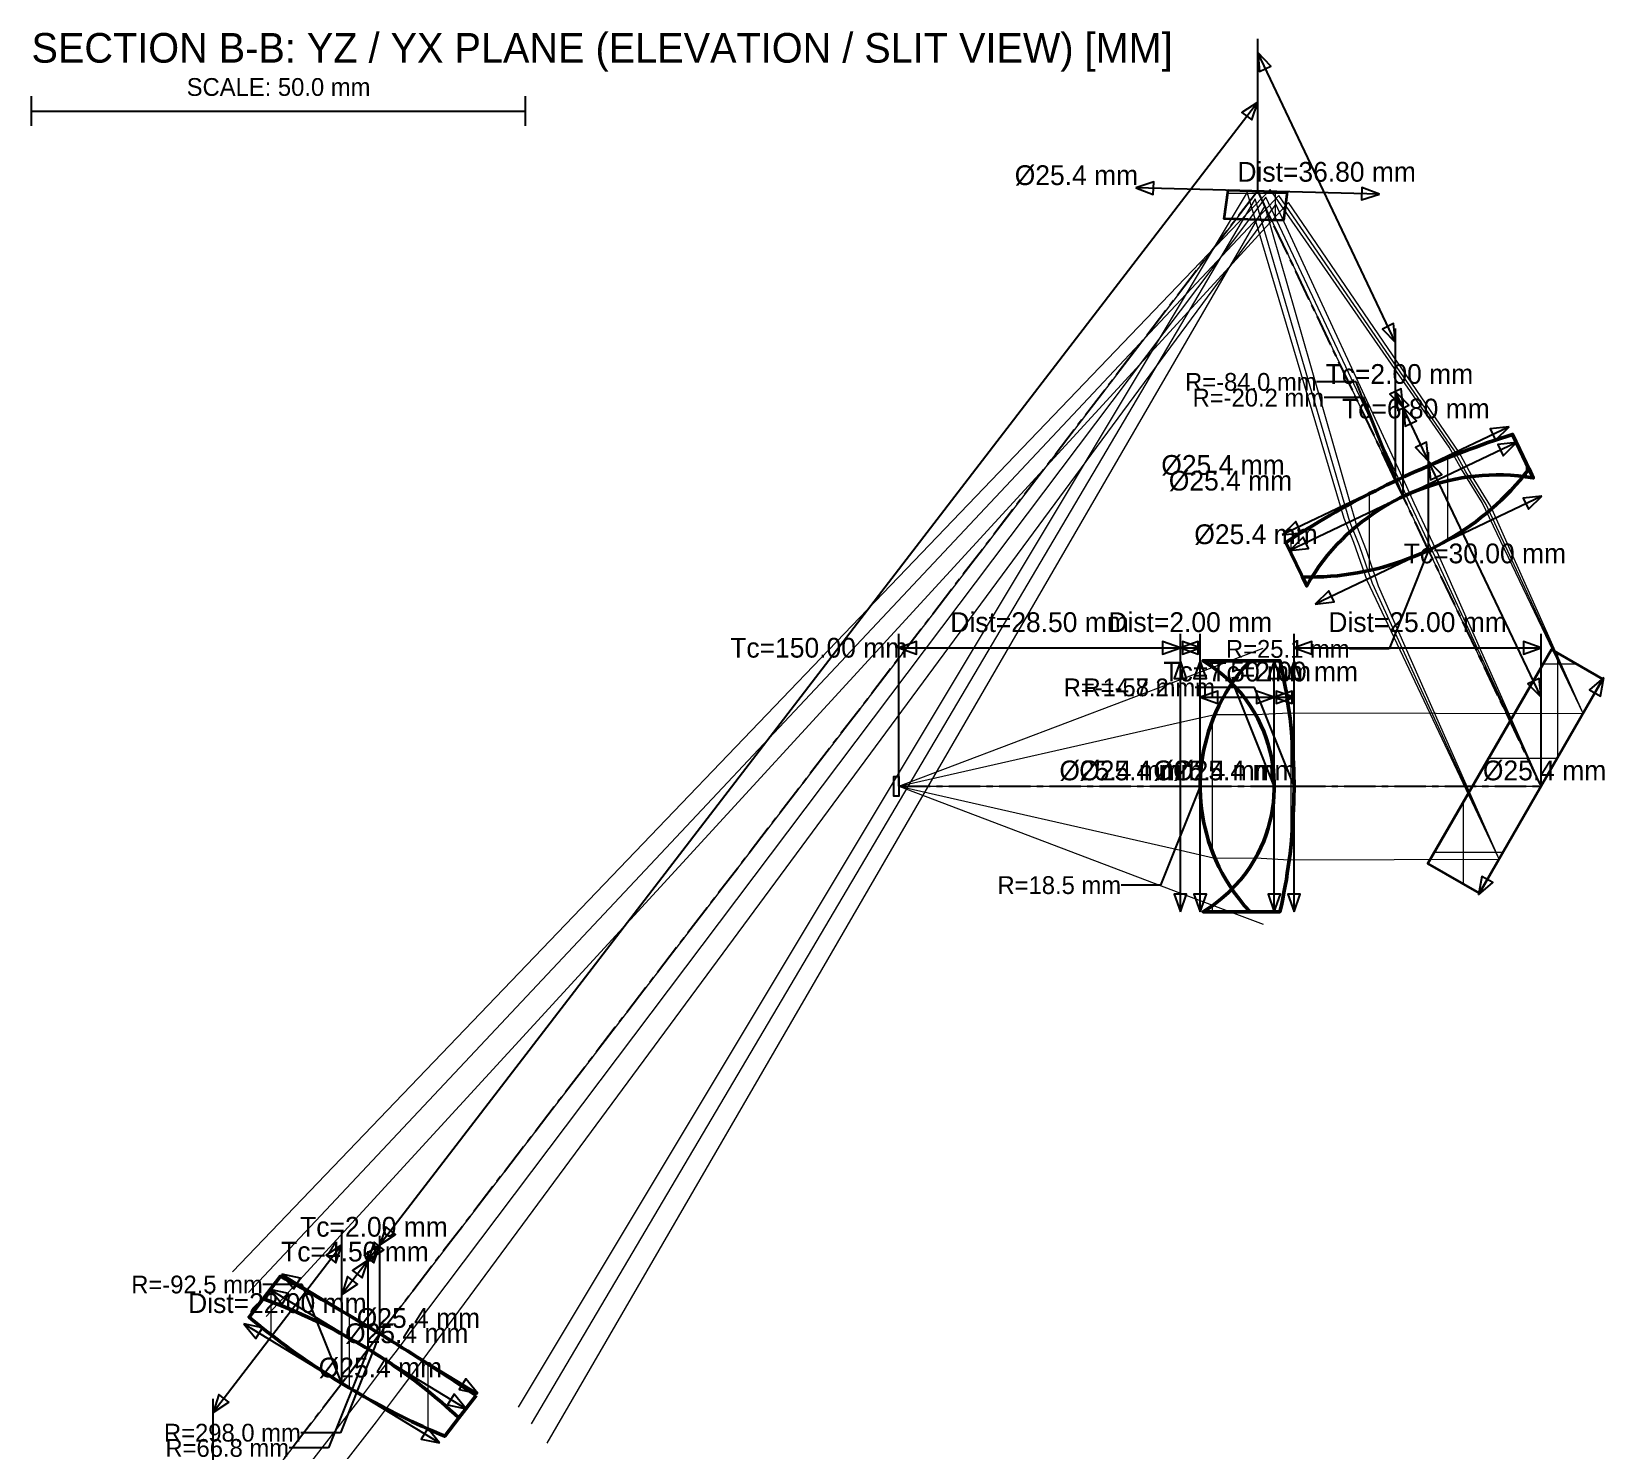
# Model space of a CAD drawing. Header units: metres. Extents: x -93 to 78, y -256 to 116.
# Drawn here: x -87.8 to 71.4, y -127.2 to 16.3 of the extents above; entities that cross this region are included whole.
import ezdxf
from ezdxf.enums import TextEntityAlignment as Align

# ---------------------------------------------------------------- set-up
doc = ezdxf.new("R2010")
doc.units = ezdxf.units.M
doc.linetypes.add('CENTER', pattern=[5.08, 3.175, -0.635, 0.635, -0.635])
for name, color, linetype, lineweight in [('ANNOTATIONS', 3, 'CONTINUOUS', 25), ('DIMENSIONS_LINEAR', 4, 'CONTINUOUS', 25), ('DIMENSIONS_RADIAL', 6, 'CONTINUOUS', 25), ('OPTICAL_AXIS', 1, 'CENTER', 25), ('OPTICS_COMPONENTS', 2, 'CONTINUOUS', 35), ('OPTICS_HATCH', 8, 'CONTINUOUS', 13), ('OPTICS_LENSES', 7, 'CONTINUOUS', 50), ('RAYS_785NM', 1, 'CONTINUOUS', 18), ('RAYS_850NM', 3, 'CONTINUOUS', 18), ('RAYS_900NM', 5, 'CONTINUOUS', 18)]:
    doc.layers.add(name, color=color, linetype=linetype, lineweight=lineweight)
doc.styles.add('OpenSansCondensed-Light', font='OpenSansCondensed-Light.ttf')
doc.dimstyles.new('EZDXF', dxfattribs={"dimtxt": 0.25, "dimasz": 0.175, "dimexe": 0.375, "dimexo": 0.125, "dimgap": 0.1, "dimtad": 1, "dimlfac": 100, "dimzin": 12, "dimdsep": 46, "dimtxsty": 'OpenSansCondensed-Light', "dimblk": 'ARCHTICK', "dimcen": 2.5, "dimazin": 3, "dimtfac": 0.5, "dimtmove": 2, "dimatfit": 3})

# ---------------------------------------------------------------- blocks, each defined once
blk = doc.blocks.new('_ARCHTICK')
at = {"color": 0, "linetype": 'BYBLOCK', "const_width": 0.15}
blk.add_lwpolyline([(-0.5, -0.5), (0.5, 0.5)], dxfattribs=at)

msp = doc.modelspace()

# ---------------------------------------------------------------- hatches: boundary and pattern name
at = {"layer": 'OPTICS_HATCH'}
h = msp.add_hatch(dxfattribs=at)
h.set_pattern_fill('ANSI37', scale=3, angle=45)
h.paths.add_polyline_path([(33.33, 0.29), (39.31, 0.13), (38.92, -2.77), (32.93, -2.61)])
h = msp.add_hatch(dxfattribs=at)
h.set_pattern_fill('ANSI31', scale=2.5, angle=45)
h.paths.add_polyline_path([(41.28, -39.73), (41.67, -39.05), (42.09, -38.4), (42.51, -37.78), (42.95, -37.19), (43.4, -36.62), (43.87, -36.08), (44.34, -35.56), (44.82, -35.06), (45.32, -34.58), (45.82, -34.13), (46.33, -33.69), (46.86, -33.27), (47.39, -32.87), (47.93, -32.49), (48.47, -32.12), (49.03, -31.78), (49.59, -31.45), (50.17, -31.13), (50.75, -30.84), (51.33, -30.56), (51.93, -30.29), (52.53, -30.05), (53.15, -29.82), (53.77, -29.6), (54.39, -29.41), (55.03, -29.23), (55.68, -29.07), (56.33, -28.93), (56.99, -28.81), (57.67, -28.7), (58.35, -28.62), (59.04, -28.56), (59.74, -28.52), (60.45, -28.5), (61.18, -28.5), (61.91, -28.54), (62.66, -28.6), (63.43, -28.69), (64.21, -28.81), (62.11, -24.41), (62.11, -24.41), (61.49, -24.61), (60.86, -24.82), (60.24, -25.03), (59.62, -25.24), (59.01, -25.46), (58.39, -25.69), (57.78, -25.91), (57.17, -26.15), (56.56, -26.38), (55.95, -26.62), (55.35, -26.86), (54.74, -27.11), (54.14, -27.36), (53.54, -27.62), (52.95, -27.88), (52.35, -28.14), (51.76, -28.41), (51.16, -28.68), (50.57, -28.96), (49.99, -29.24), (49.4, -29.52), (48.82, -29.81), (48.23, -30.11), (47.65, -30.4), (47.08, -30.7), (46.5, -31.01), (45.92, -31.31), (45.35, -31.63), (44.78, -31.94), (44.21, -32.26), (43.65, -32.59), (43.08, -32.92), (42.52, -33.25), (41.96, -33.59), (41.4, -33.93), (40.84, -34.27), (40.29, -34.62), (39.73, -34.97), (39.18, -35.33), (41.28, -39.73)])
h = msp.add_hatch(dxfattribs=at)
h.set_pattern_fill('ANSI31', scale=2.5, angle=45)
h.paths.add_polyline_path([(40.84, -38.82), (41.57, -38.84), (42.29, -38.83), (43, -38.81), (43.7, -38.76), (44.39, -38.7), (45.08, -38.62), (45.75, -38.53), (46.42, -38.42), (47.08, -38.29), (47.74, -38.15), (48.39, -38), (49.03, -37.83), (49.66, -37.64), (50.29, -37.44), (50.91, -37.23), (51.52, -37.01), (52.13, -36.77), (52.73, -36.51), (53.32, -36.25), (53.91, -35.97), (54.49, -35.67), (55.07, -35.37), (55.64, -35.05), (56.2, -34.71), (56.75, -34.36), (57.3, -34), (57.85, -33.63), (58.38, -33.24), (58.91, -32.83), (59.43, -32.41), (59.95, -31.98), (60.45, -31.53), (60.95, -31.06), (61.44, -30.58), (61.93, -30.08), (62.4, -29.56), (62.87, -29.03), (63.33, -28.47), (63.78, -27.9), (64.21, -28.81), (64.21, -28.81), (63.43, -28.69), (62.66, -28.6), (61.91, -28.54), (61.18, -28.5), (60.45, -28.5), (59.74, -28.52), (59.04, -28.56), (58.35, -28.62), (57.67, -28.7), (56.99, -28.81), (56.33, -28.93), (55.68, -29.07), (55.03, -29.23), (54.39, -29.41), (53.77, -29.6), (53.15, -29.82), (52.53, -30.05), (51.93, -30.29), (51.33, -30.56), (50.75, -30.84), (50.17, -31.13), (49.59, -31.45), (49.03, -31.78), (48.47, -32.12), (47.93, -32.49), (47.39, -32.87), (46.86, -33.27), (46.33, -33.69), (45.82, -34.13), (45.32, -34.58), (44.82, -35.06), (44.34, -35.56), (43.87, -36.08), (43.4, -36.62), (42.95, -37.19), (42.51, -37.78), (42.09, -38.4), (41.67, -39.05), (41.28, -39.73), (40.84, -38.82)])
h = msp.add_hatch(dxfattribs=at)
h.set_pattern_fill('ANSI31', scale=2.5, angle=45)
h.paths.add_polyline_path([(35.55, -47.3), (34.96, -47.95), (34.43, -48.6), (33.94, -49.25), (33.5, -49.91), (33.09, -50.56), (32.72, -51.21), (32.39, -51.86), (32.08, -52.51), (31.81, -53.16), (31.57, -53.81), (31.35, -54.46), (31.16, -55.12), (30.99, -55.77), (30.85, -56.42), (30.73, -57.07), (30.64, -57.72), (30.57, -58.37), (30.53, -59.02), (30.5, -59.67), (30.5, -60.33), (30.53, -60.98), (30.57, -61.63), (30.64, -62.28), (30.73, -62.93), (30.85, -63.58), (30.99, -64.23), (31.16, -64.88), (31.35, -65.54), (31.57, -66.19), (31.81, -66.84), (32.08, -67.49), (32.39, -68.14), (32.72, -68.79), (33.09, -69.44), (33.5, -70.09), (33.94, -70.75), (34.43, -71.4), (34.96, -72.05), (35.55, -72.7), (30.8, -72.7), (30.8, -72.7), (31.79, -72.05), (32.64, -71.4), (33.38, -70.75), (34.02, -70.09), (34.6, -69.44), (35.11, -68.79), (35.56, -68.14), (35.96, -67.49), (36.33, -66.84), (36.64, -66.19), (36.93, -65.54), (37.17, -64.88), (37.38, -64.23), (37.56, -63.58), (37.71, -62.93), (37.82, -62.28), (37.91, -61.63), (37.97, -60.98), (38, -60.33), (38, -59.67), (37.97, -59.02), (37.91, -58.37), (37.82, -57.72), (37.71, -57.07), (37.56, -56.42), (37.38, -55.77), (37.17, -55.12), (36.93, -54.46), (36.64, -53.81), (36.33, -53.16), (35.96, -52.51), (35.56, -51.86), (35.11, -51.21), (34.6, -50.56), (34.02, -49.91), (33.38, -49.25), (32.64, -48.6), (31.79, -47.95), (30.8, -47.3), (35.55, -47.3)])
h = msp.add_hatch(dxfattribs=at)
h.set_pattern_fill('ANSI31', scale=2.5, angle=45)
h.paths.add_polyline_path([(30.8, -47.3), (31.79, -47.95), (32.64, -48.6), (33.38, -49.25), (34.02, -49.91), (34.6, -50.56), (35.11, -51.21), (35.56, -51.86), (35.96, -52.51), (36.33, -53.16), (36.64, -53.81), (36.93, -54.46), (37.17, -55.12), (37.38, -55.77), (37.56, -56.42), (37.71, -57.07), (37.82, -57.72), (37.91, -58.37), (37.97, -59.02), (38, -59.67), (38, -60.33), (37.97, -60.98), (37.91, -61.63), (37.82, -62.28), (37.71, -62.93), (37.56, -63.58), (37.38, -64.23), (37.17, -64.88), (36.93, -65.54), (36.64, -66.19), (36.33, -66.84), (35.96, -67.49), (35.56, -68.14), (35.11, -68.79), (34.6, -69.44), (34.02, -70.09), (33.38, -70.75), (32.64, -71.4), (31.79, -72.05), (30.8, -72.7), (38.57, -72.7), (38.57, -72.7), (38.72, -72.05), (38.85, -71.4), (38.98, -70.75), (39.1, -70.09), (39.22, -69.44), (39.32, -68.79), (39.42, -68.14), (39.51, -67.49), (39.59, -66.84), (39.66, -66.19), (39.73, -65.54), (39.79, -64.88), (39.84, -64.23), (39.89, -63.58), (39.92, -62.93), (39.95, -62.28), (39.98, -61.63), (39.99, -60.98), (40, -60.33), (40, -59.67), (39.99, -59.02), (39.98, -58.37), (39.95, -57.72), (39.92, -57.07), (39.89, -56.42), (39.84, -55.77), (39.79, -55.12), (39.73, -54.46), (39.66, -53.81), (39.59, -53.16), (39.51, -52.51), (39.42, -51.86), (39.32, -51.21), (39.22, -50.56), (39.1, -49.91), (38.98, -49.25), (38.85, -48.6), (38.72, -47.95), (38.57, -47.3), (30.8, -47.3)])
h = msp.add_hatch(dxfattribs=at)
h.set_pattern_fill('ANSI37', scale=3, angle=45)
h.paths.add_polyline_path([(71.25, -49.17), (58.75, -70.83), (53.55, -67.83), (66.05, -46.17)])
h = msp.add_hatch(dxfattribs=at)
h.set_pattern_fill('ANSI31', scale=2.5, angle=45)
h.paths.add_polyline_path([(-42.76, -121.63), (-43.25, -121.3), (-43.74, -120.97), (-44.24, -120.64), (-44.73, -120.31), (-45.23, -119.99), (-45.72, -119.66), (-46.22, -119.34), (-46.72, -119.02), (-47.22, -118.7), (-47.72, -118.38), (-48.22, -118.06), (-48.72, -117.74), (-49.22, -117.42), (-49.72, -117.11), (-50.23, -116.79), (-50.73, -116.48), (-51.24, -116.17), (-51.74, -115.85), (-52.25, -115.54), (-52.76, -115.24), (-53.27, -114.93), (-53.78, -114.62), (-54.29, -114.31), (-54.8, -114.01), (-55.31, -113.71), (-55.82, -113.4), (-56.34, -113.1), (-56.85, -112.8), (-57.37, -112.5), (-57.88, -112.2), (-58.4, -111.91), (-58.92, -111.61), (-59.44, -111.32), (-59.96, -111.02), (-60.48, -110.73), (-61, -110.44), (-61.52, -110.15), (-62.05, -109.86), (-62.57, -109.57), (-64.32, -111.84), (-64.32, -111.84), (-63.73, -112.06), (-63.16, -112.28), (-62.59, -112.5), (-62.02, -112.73), (-61.45, -112.97), (-60.89, -113.21), (-60.33, -113.45), (-59.78, -113.7), (-59.23, -113.96), (-58.68, -114.22), (-58.14, -114.48), (-57.6, -114.75), (-57.07, -115.03), (-56.54, -115.31), (-56.01, -115.59), (-55.49, -115.88), (-54.97, -116.17), (-54.45, -116.47), (-53.94, -116.78), (-53.43, -117.09), (-52.93, -117.4), (-52.43, -117.72), (-51.93, -118.04), (-51.44, -118.37), (-50.95, -118.71), (-50.47, -119.04), (-49.98, -119.39), (-49.51, -119.74), (-49.03, -120.09), (-48.56, -120.45), (-48.1, -120.81), (-47.63, -121.18), (-47.18, -121.55), (-46.72, -121.93), (-46.27, -122.31), (-45.82, -122.7), (-45.38, -123.1), (-44.94, -123.49), (-44.5, -123.9), (-42.76, -121.63)])
h = msp.add_hatch(dxfattribs=at)
h.set_pattern_fill('ANSI31', scale=2.5, angle=45)
h.paths.add_polyline_path([(-44.5, -123.9), (-44.94, -123.49), (-45.38, -123.1), (-45.82, -122.7), (-46.27, -122.31), (-46.72, -121.93), (-47.18, -121.55), (-47.63, -121.18), (-48.1, -120.81), (-48.56, -120.45), (-49.03, -120.09), (-49.51, -119.74), (-49.98, -119.39), (-50.47, -119.04), (-50.95, -118.71), (-51.44, -118.37), (-51.93, -118.04), (-52.43, -117.72), (-52.93, -117.4), (-53.43, -117.09), (-53.94, -116.78), (-54.45, -116.47), (-54.97, -116.17), (-55.49, -115.88), (-56.01, -115.59), (-56.54, -115.31), (-57.07, -115.03), (-57.6, -114.75), (-58.14, -114.48), (-58.68, -114.22), (-59.23, -113.96), (-59.78, -113.7), (-60.33, -113.45), (-60.89, -113.21), (-61.45, -112.97), (-62.02, -112.73), (-62.59, -112.5), (-63.16, -112.28), (-63.73, -112.06), (-64.32, -111.84), (-65.74, -113.7), (-65.74, -113.7), (-65.28, -114.07), (-64.83, -114.45), (-64.36, -114.82), (-63.9, -115.18), (-63.43, -115.54), (-62.96, -115.9), (-62.49, -116.26), (-62.01, -116.61), (-61.54, -116.96), (-61.06, -117.3), (-60.57, -117.64), (-60.09, -117.98), (-59.6, -118.32), (-59.11, -118.65), (-58.61, -118.97), (-58.11, -119.3), (-57.61, -119.62), (-57.11, -119.93), (-56.61, -120.24), (-56.1, -120.55), (-55.59, -120.86), (-55.07, -121.16), (-54.56, -121.46), (-54.04, -121.75), (-53.52, -122.05), (-52.99, -122.33), (-52.47, -122.62), (-51.94, -122.9), (-51.4, -123.18), (-50.87, -123.45), (-50.33, -123.72), (-49.79, -123.99), (-49.25, -124.25), (-48.7, -124.51), (-48.15, -124.77), (-47.6, -125.02), (-47.05, -125.27), (-46.49, -125.51), (-45.93, -125.75), (-44.5, -123.9)])

# ---------------------------------------------------------------- linework, layer by layer
at = {"layer": 'ANNOTATIONS'}
for p, q in [((-87.75, 6.79), (-87.75, 9.79)), ((-37.75, 6.79), (-37.75, 9.79)), ((-87.75, 8.29), (-37.75, 8.29))]:
    msp.add_line(p, q, dxfattribs=at)
msp.add_lwpolyline([(0, -59), (0, -61), (-0.5, -61), (-0.5, -59)], close=True, dxfattribs=at)
at = {"layer": 'DIMENSIONS_LINEAR'}
for p, q in [((36.32, 0.21), (36.32, 15.61)), ((50.28, -15.1), (36.32, 14.21)), ((36.32, 0.21), (36.32, 10.11)), ((36.32, 9.21), (-52.5, -106.39)), ((48.66, -0.12), (23.98, 0.53)), ((50.28, -29.1), (50.28, -13.7)), ((50.28, -29.1), (50.28, -19.2)), ((51.04, -21.69), (50.28, -20.1)), ((51.04, -30.69), (51.04, -20.79)), ((51.04, -30.69), (51.04, -20.79)), ((53.62, -27.11), (51.04, -21.69)), ((61.75, -23.64), (38.81, -34.56)), ((62.5, -25.23), (39.57, -36.15)), ((53.62, -36.11), (53.62, -26.21)), ((53.62, -36.11), (53.62, -26.21)), ((65, -51), (53.62, -27.11)), ((65.08, -30.65), (42.15, -41.57)), ((0, -60), (0, -44.6)), ((0, -46), (28.5, -46)), ((28.5, -60), (28.5, -44.6)), ((28.5, -60), (28.5, -44.6)), ((28.5, -46), (30.5, -46)), ((30.5, -60), (30.5, -44.6)), ((40, -60), (40, -44.6)), ((40, -46), (65, -46)), ((65, -60), (65, -44.6)), ((28.5, -72.7), (28.5, -47.3)), ((30.5, -72.7), (30.5, -47.3)), ((38, -72.7), (38, -47.3)), ((40, -72.7), (40, -47.3)), ((58.65, -71), (71.35, -49)), ((30.5, -60), (30.5, -50.1)), ((38, -60), (38, -50.1)), ((38, -60), (38, -50.1)), ((40, -60), (40, -50.1)), ((65, -60), (65, -50.1)), ((30.5, -51), (38, -51)), ((38, -51), (40, -51)), ((-56.35, -120.4), (-56.35, -105)), ((-56.35, -106.4), (-69.38, -123.35)), ((-52.5, -106.39), (-53.69, -107.93)), ((-52.5, -115.39), (-52.5, -105.49)), ((-52.5, -115.39), (-52.5, -105.49)), ((-53.69, -107.93), (-56.35, -111.4)), ((-53.69, -116.93), (-53.69, -107.03)), ((-53.69, -116.93), (-53.69, -107.03)), ((-62.41, -109.36), (-42.6, -121.42)), ((-63.59, -110.9), (-43.78, -122.96)), ((-56.35, -120.4), (-56.35, -110.5)), ((-66.26, -114.37), (-46.45, -126.43)), ((-69.38, -137.35), (-69.38, -121.95))]:
    msp.add_line(p, q, dxfattribs=at)
for points in [[(36.32, 14.21), (36.52, 12.31), (37.66, 12.85)], [(36.32, 9.21), (34.72, 8.16), (35.72, 7.4)], [(23.98, 0.53), (25.76, -0.14), (25.8, 1.12)], [(48.66, -0.12), (46.87, 0.56), (46.84, -0.7)], [(50.28, -15.1), (50.07, -13.2), (48.94, -13.75)], [(51.04, -21.69), (50.83, -19.8), (49.7, -20.34)], [(50.28, -20.1), (50.49, -22), (51.62, -21.45)], [(51.04, -21.69), (51.24, -23.59), (52.38, -23.05)], [(61.75, -23.64), (59.85, -23.84), (60.39, -24.98)], [(53.62, -27.11), (53.41, -25.21), (52.28, -25.75)], [(62.5, -25.23), (60.61, -25.44), (61.15, -26.57)], [(53.62, -27.11), (53.82, -29), (54.96, -28.46)], [(65.08, -30.65), (63.19, -30.85), (63.73, -31.99)], [(38.81, -34.56), (40.71, -34.36), (40.17, -33.22)], [(39.57, -36.15), (41.47, -35.95), (40.93, -34.81)], [(42.15, -41.57), (44.05, -41.36), (43.51, -40.23)], [(0, -46), (1.8, -46.63), (1.8, -45.37)], [(28.5, -46), (26.7, -45.37), (26.7, -46.63)], [(28.5, -46), (30.3, -46.63), (30.3, -45.37)], [(30.5, -46), (28.7, -45.37), (28.7, -46.63)], [(40, -46), (41.8, -46.63), (41.8, -45.37)], [(65, -46), (63.2, -45.37), (63.2, -46.63)], [(28.5, -47.3), (27.87, -49.1), (29.13, -49.1)], [(30.5, -47.3), (29.87, -49.1), (31.13, -49.1)], [(38, -47.3), (37.37, -49.1), (38.63, -49.1)], [(40, -47.3), (39.37, -49.1), (40.63, -49.1)], [(65, -51), (64.79, -49.1), (63.66, -49.65)], [(71.35, -49), (69.9, -50.25), (71, -50.88)], [(30.5, -51), (32.3, -51.63), (32.3, -50.37)], [(38, -51), (36.2, -50.37), (36.2, -51.63)], [(38, -51), (39.8, -51.63), (39.8, -50.37)], [(40, -51), (38.2, -50.37), (38.2, -51.63)], [(58.65, -71), (60.1, -69.75), (59, -69.12)], [(28.5, -72.7), (29.13, -70.9), (27.87, -70.9)], [(30.5, -72.7), (31.13, -70.9), (29.87, -70.9)], [(38, -72.7), (38.63, -70.9), (37.37, -70.9)], [(40, -72.7), (40.63, -70.9), (39.37, -70.9)], [(-52.5, -106.39), (-50.91, -105.35), (-51.91, -104.58)], [(-56.35, -106.4), (-57.95, -107.44), (-56.95, -108.21)], [(-52.5, -106.39), (-54.1, -107.43), (-53.1, -108.2)], [(-53.69, -107.93), (-52.09, -106.89), (-53.09, -106.12)], [(-53.69, -107.93), (-55.28, -108.97), (-54.29, -109.74)], [(-62.41, -109.36), (-61.2, -110.84), (-60.54, -109.76)], [(-56.35, -111.4), (-54.76, -110.36), (-55.76, -109.59)], [(-63.59, -110.9), (-62.38, -112.38), (-61.73, -111.3)], [(-66.26, -114.37), (-65.05, -115.85), (-64.39, -114.77)], [(-42.6, -121.42), (-43.81, -119.94), (-44.46, -121.02)], [(-69.38, -123.35), (-67.78, -122.31), (-68.78, -121.54)], [(-43.78, -122.96), (-44.99, -121.49), (-45.65, -122.56)], [(-46.45, -126.43), (-47.66, -124.95), (-48.31, -126.03)]]:
    msp.add_lwpolyline(points, close=True, dxfattribs=at)
at = {"layer": 'OPTICAL_AXIS'}
for p, q in [((36.32, 0.21), (-52.5, -115.39)), ((50.28, -29.1), (36.32, 0.21)), ((51.04, -30.69), (50.28, -29.1)), ((53.62, -36.11), (51.04, -30.69)), ((65, -60), (53.62, -36.11)), ((0, -60), (28.5, -60)), ((28.5, -60), (30.5, -60)), ((30.5, -60), (38, -60)), ((38, -60), (40, -60)), ((40, -60), (65, -60)), ((-52.5, -115.39), (-53.69, -116.93)), ((-53.69, -116.93), (-56.35, -120.4)), ((-56.35, -120.4), (-69.38, -137.35))]:
    msp.add_line(p, q, dxfattribs=at)
at = {"layer": 'OPTICS_COMPONENTS'}
for points in [[(33.33, 0.29), (39.31, 0.13), (38.92, -2.77), (32.93, -2.61)], [(71.25, -49.17), (58.75, -70.83), (53.55, -67.83), (66.05, -46.17)]]:
    msp.add_lwpolyline(points, close=True, dxfattribs=at)
at = {"layer": 'OPTICS_LENSES'}
for points in [[(41.28, -39.73), (41.67, -39.05), (42.09, -38.4), (42.51, -37.78), (42.95, -37.19), (43.4, -36.62), (43.87, -36.08), (44.34, -35.56), (44.82, -35.06), (45.32, -34.58), (45.82, -34.13), (46.33, -33.69), (46.86, -33.27), (47.39, -32.87), (47.93, -32.49), (48.47, -32.12), (49.03, -31.78), (49.59, -31.45), (50.17, -31.13), (50.75, -30.84), (51.33, -30.56), (51.93, -30.29), (52.53, -30.05), (53.15, -29.82), (53.77, -29.6), (54.39, -29.41), (55.03, -29.23), (55.68, -29.07), (56.33, -28.93), (56.99, -28.81), (57.67, -28.7), (58.35, -28.62), (59.04, -28.56), (59.74, -28.52), (60.45, -28.5), (61.18, -28.5), (61.91, -28.54), (62.66, -28.6), (63.43, -28.69), (64.21, -28.81), (62.11, -24.41), (62.11, -24.41), (61.49, -24.61), (60.86, -24.82), (60.24, -25.03), (59.62, -25.24), (59.01, -25.46), (58.39, -25.69), (57.78, -25.91), (57.17, -26.15), (56.56, -26.38), (55.95, -26.62), (55.35, -26.86), (54.74, -27.11), (54.14, -27.36), (53.54, -27.62), (52.95, -27.88), (52.35, -28.14), (51.76, -28.41), (51.16, -28.68), (50.57, -28.96), (49.99, -29.24), (49.4, -29.52), (48.82, -29.81), (48.23, -30.11), (47.65, -30.4), (47.08, -30.7), (46.5, -31.01), (45.92, -31.31), (45.35, -31.63), (44.78, -31.94), (44.21, -32.26), (43.65, -32.59), (43.08, -32.92), (42.52, -33.25), (41.96, -33.59), (41.4, -33.93), (40.84, -34.27), (40.29, -34.62), (39.73, -34.97), (39.18, -35.33), (41.28, -39.73)], [(40.84, -38.82), (41.57, -38.84), (42.29, -38.83), (43, -38.81), (43.7, -38.76), (44.39, -38.7), (45.08, -38.62), (45.75, -38.53), (46.42, -38.42), (47.08, -38.29), (47.74, -38.15), (48.39, -38), (49.03, -37.83), (49.66, -37.64), (50.29, -37.44), (50.91, -37.23), (51.52, -37.01), (52.13, -36.77), (52.73, -36.51), (53.32, -36.25), (53.91, -35.97), (54.49, -35.67), (55.07, -35.37), (55.64, -35.05), (56.2, -34.71), (56.75, -34.36), (57.3, -34), (57.85, -33.63), (58.38, -33.24), (58.91, -32.83), (59.43, -32.41), (59.95, -31.98), (60.45, -31.53), (60.95, -31.06), (61.44, -30.58), (61.93, -30.08), (62.4, -29.56), (62.87, -29.03), (63.33, -28.47), (63.78, -27.9), (64.21, -28.81), (64.21, -28.81), (63.43, -28.69), (62.66, -28.6), (61.91, -28.54), (61.18, -28.5), (60.45, -28.5), (59.74, -28.52), (59.04, -28.56), (58.35, -28.62), (57.67, -28.7), (56.99, -28.81), (56.33, -28.93), (55.68, -29.07), (55.03, -29.23), (54.39, -29.41), (53.77, -29.6), (53.15, -29.82), (52.53, -30.05), (51.93, -30.29), (51.33, -30.56), (50.75, -30.84), (50.17, -31.13), (49.59, -31.45), (49.03, -31.78), (48.47, -32.12), (47.93, -32.49), (47.39, -32.87), (46.86, -33.27), (46.33, -33.69), (45.82, -34.13), (45.32, -34.58), (44.82, -35.06), (44.34, -35.56), (43.87, -36.08), (43.4, -36.62), (42.95, -37.19), (42.51, -37.78), (42.09, -38.4), (41.67, -39.05), (41.28, -39.73), (40.84, -38.82)], [(35.55, -47.3), (34.96, -47.95), (34.43, -48.6), (33.94, -49.25), (33.5, -49.91), (33.09, -50.56), (32.72, -51.21), (32.39, -51.86), (32.08, -52.51), (31.81, -53.16), (31.57, -53.81), (31.35, -54.46), (31.16, -55.12), (30.99, -55.77), (30.85, -56.42), (30.73, -57.07), (30.64, -57.72), (30.57, -58.37), (30.53, -59.02), (30.5, -59.67), (30.5, -60.33), (30.53, -60.98), (30.57, -61.63), (30.64, -62.28), (30.73, -62.93), (30.85, -63.58), (30.99, -64.23), (31.16, -64.88), (31.35, -65.54), (31.57, -66.19), (31.81, -66.84), (32.08, -67.49), (32.39, -68.14), (32.72, -68.79), (33.09, -69.44), (33.5, -70.09), (33.94, -70.75), (34.43, -71.4), (34.96, -72.05), (35.55, -72.7), (30.8, -72.7), (30.8, -72.7), (31.79, -72.05), (32.64, -71.4), (33.38, -70.75), (34.02, -70.09), (34.6, -69.44), (35.11, -68.79), (35.56, -68.14), (35.96, -67.49), (36.33, -66.84), (36.64, -66.19), (36.93, -65.54), (37.17, -64.88), (37.38, -64.23), (37.56, -63.58), (37.71, -62.93), (37.82, -62.28), (37.91, -61.63), (37.97, -60.98), (38, -60.33), (38, -59.67), (37.97, -59.02), (37.91, -58.37), (37.82, -57.72), (37.71, -57.07), (37.56, -56.42), (37.38, -55.77), (37.17, -55.12), (36.93, -54.46), (36.64, -53.81), (36.33, -53.16), (35.96, -52.51), (35.56, -51.86), (35.11, -51.21), (34.6, -50.56), (34.02, -49.91), (33.38, -49.25), (32.64, -48.6), (31.79, -47.95), (30.8, -47.3), (35.55, -47.3)], [(30.8, -47.3), (31.79, -47.95), (32.64, -48.6), (33.38, -49.25), (34.02, -49.91), (34.6, -50.56), (35.11, -51.21), (35.56, -51.86), (35.96, -52.51), (36.33, -53.16), (36.64, -53.81), (36.93, -54.46), (37.17, -55.12), (37.38, -55.77), (37.56, -56.42), (37.71, -57.07), (37.82, -57.72), (37.91, -58.37), (37.97, -59.02), (38, -59.67), (38, -60.33), (37.97, -60.98), (37.91, -61.63), (37.82, -62.28), (37.71, -62.93), (37.56, -63.58), (37.38, -64.23), (37.17, -64.88), (36.93, -65.54), (36.64, -66.19), (36.33, -66.84), (35.96, -67.49), (35.56, -68.14), (35.11, -68.79), (34.6, -69.44), (34.02, -70.09), (33.38, -70.75), (32.64, -71.4), (31.79, -72.05), (30.8, -72.7), (38.57, -72.7), (38.57, -72.7), (38.72, -72.05), (38.85, -71.4), (38.98, -70.75), (39.1, -70.09), (39.22, -69.44), (39.32, -68.79), (39.42, -68.14), (39.51, -67.49), (39.59, -66.84), (39.66, -66.19), (39.73, -65.54), (39.79, -64.88), (39.84, -64.23), (39.89, -63.58), (39.92, -62.93), (39.95, -62.28), (39.98, -61.63), (39.99, -60.98), (40, -60.33), (40, -59.67), (39.99, -59.02), (39.98, -58.37), (39.95, -57.72), (39.92, -57.07), (39.89, -56.42), (39.84, -55.77), (39.79, -55.12), (39.73, -54.46), (39.66, -53.81), (39.59, -53.16), (39.51, -52.51), (39.42, -51.86), (39.32, -51.21), (39.22, -50.56), (39.1, -49.91), (38.98, -49.25), (38.85, -48.6), (38.72, -47.95), (38.57, -47.3), (30.8, -47.3)], [(-42.76, -121.63), (-43.25, -121.3), (-43.74, -120.97), (-44.24, -120.64), (-44.73, -120.31), (-45.23, -119.99), (-45.72, -119.66), (-46.22, -119.34), (-46.72, -119.02), (-47.22, -118.7), (-47.72, -118.38), (-48.22, -118.06), (-48.72, -117.74), (-49.22, -117.42), (-49.72, -117.11), (-50.23, -116.79), (-50.73, -116.48), (-51.24, -116.17), (-51.74, -115.85), (-52.25, -115.54), (-52.76, -115.24), (-53.27, -114.93), (-53.78, -114.62), (-54.29, -114.31), (-54.8, -114.01), (-55.31, -113.71), (-55.82, -113.4), (-56.34, -113.1), (-56.85, -112.8), (-57.37, -112.5), (-57.88, -112.2), (-58.4, -111.91), (-58.92, -111.61), (-59.44, -111.32), (-59.96, -111.02), (-60.48, -110.73), (-61, -110.44), (-61.52, -110.15), (-62.05, -109.86), (-62.57, -109.57), (-64.32, -111.84), (-64.32, -111.84), (-63.73, -112.06), (-63.16, -112.28), (-62.59, -112.5), (-62.02, -112.73), (-61.45, -112.97), (-60.89, -113.21), (-60.33, -113.45), (-59.78, -113.7), (-59.23, -113.96), (-58.68, -114.22), (-58.14, -114.48), (-57.6, -114.75), (-57.07, -115.03), (-56.54, -115.31), (-56.01, -115.59), (-55.49, -115.88), (-54.97, -116.17), (-54.45, -116.47), (-53.94, -116.78), (-53.43, -117.09), (-52.93, -117.4), (-52.43, -117.72), (-51.93, -118.04), (-51.44, -118.37), (-50.95, -118.71), (-50.47, -119.04), (-49.98, -119.39), (-49.51, -119.74), (-49.03, -120.09), (-48.56, -120.45), (-48.1, -120.81), (-47.63, -121.18), (-47.18, -121.55), (-46.72, -121.93), (-46.27, -122.31), (-45.82, -122.7), (-45.38, -123.1), (-44.94, -123.49), (-44.5, -123.9), (-42.76, -121.63)], [(-44.5, -123.9), (-44.94, -123.49), (-45.38, -123.1), (-45.82, -122.7), (-46.27, -122.31), (-46.72, -121.93), (-47.18, -121.55), (-47.63, -121.18), (-48.1, -120.81), (-48.56, -120.45), (-49.03, -120.09), (-49.51, -119.74), (-49.98, -119.39), (-50.47, -119.04), (-50.95, -118.71), (-51.44, -118.37), (-51.93, -118.04), (-52.43, -117.72), (-52.93, -117.4), (-53.43, -117.09), (-53.94, -116.78), (-54.45, -116.47), (-54.97, -116.17), (-55.49, -115.88), (-56.01, -115.59), (-56.54, -115.31), (-57.07, -115.03), (-57.6, -114.75), (-58.14, -114.48), (-58.68, -114.22), (-59.23, -113.96), (-59.78, -113.7), (-60.33, -113.45), (-60.89, -113.21), (-61.45, -112.97), (-62.02, -112.73), (-62.59, -112.5), (-63.16, -112.28), (-63.73, -112.06), (-64.32, -111.84), (-65.74, -113.7), (-65.74, -113.7), (-65.28, -114.07), (-64.83, -114.45), (-64.36, -114.82), (-63.9, -115.18), (-63.43, -115.54), (-62.96, -115.9), (-62.49, -116.26), (-62.01, -116.61), (-61.54, -116.96), (-61.06, -117.3), (-60.57, -117.64), (-60.09, -117.98), (-59.6, -118.32), (-59.11, -118.65), (-58.61, -118.97), (-58.11, -119.3), (-57.61, -119.62), (-57.11, -119.93), (-56.61, -120.24), (-56.1, -120.55), (-55.59, -120.86), (-55.07, -121.16), (-54.56, -121.46), (-54.04, -121.75), (-53.52, -122.05), (-52.99, -122.33), (-52.47, -122.62), (-51.94, -122.9), (-51.4, -123.18), (-50.87, -123.45), (-50.33, -123.72), (-49.79, -123.99), (-49.25, -124.25), (-48.7, -124.51), (-48.15, -124.77), (-47.6, -125.02), (-47.05, -125.27), (-46.49, -125.51), (-45.93, -125.75), (-44.5, -123.9)]]:
    msp.add_lwpolyline(points, close=True, dxfattribs=at)
at = {"layer": 'RAYS_785NM'}
for p, q in [((37.58, 0.35), (-67.41, -109.13)), ((36.32, 0.21), (-52.5, -115.39)), ((35.25, 0.08), (-38.5, -122.81)), ((45.07, -32.93), (35.25, 0.08)), ((50.28, -29.1), (36.32, 0.21)), ((55.69, -25.7), (37.58, 0.35)), ((56.93, -27.94), (55.69, -25.7)), ((59.02, -31.29), (56.93, -27.94)), ((51.04, -30.69), (50.28, -29.1)), ((53.62, -36.11), (51.04, -30.69)), ((69.25, -52.64), (59.02, -31.29)), ((46.06, -35.35), (45.07, -32.93)), ((47.4, -39.2), (46.06, -35.35)), ((65, -60), (53.62, -36.11)), ((60.74, -67.38), (47.4, -39.2)), ((28.5, -49.2), (36.86, -46.04)), ((0, -60), (28.5, -49.2)), ((0, -60), (28.5, -53.52)), ((28.5, -53.52), (31.99, -52.73)), ((31.99, -52.73), (36.1, -52.75)), ((36.1, -52.75), (39.52, -52.57)), ((39.52, -52.57), (69.25, -52.64)), ((0, -60), (28.5, -70.8)), ((0, -60), (28.5, -66.48)), ((0, -60), (28.5, -60)), ((28.5, -60), (30.5, -60)), ((30.5, -60), (38, -60)), ((38, -60), (40, -60)), ((40, -60), (65, -60)), ((28.5, -66.48), (31.99, -67.27)), ((31.99, -67.27), (36.1, -67.25)), ((36.1, -67.25), (39.52, -67.43)), ((39.52, -67.43), (60.74, -67.38)), ((28.5, -70.8), (36.86, -73.96)), ((-52.5, -115.39), (-53.69, -116.93)), ((-53.69, -116.93), (-56.35, -120.4)), ((-56.35, -120.4), (-69.38, -137.35))]:
    msp.add_line(p, q, dxfattribs=at)
at = {"layer": 'RAYS_850NM'}
for p, q in [((38.45, -0.26), (-65.79, -111.22)), ((37.16, -0.42), (-51, -117.31)), ((36.07, -0.57), (-37.18, -124.49)), ((45.65, -33.26), (36.07, -0.57)), ((50.79, -29.39), (37.16, -0.42)), ((56.16, -25.96), (38.45, -0.26)), ((57.38, -28.21), (56.16, -25.96)), ((59.43, -31.51), (57.38, -28.21)), ((51.54, -30.99), (50.79, -29.39)), ((54.08, -36.35), (51.54, -30.99)), ((69.25, -52.63), (59.43, -31.51)), ((46.63, -35.69), (45.65, -33.26)), ((47.94, -39.48), (46.63, -35.69)), ((65, -60), (54.08, -36.35)), ((60.74, -67.38), (47.94, -39.48)), ((28.5, -49.2), (36.86, -46.04)), ((0, -60), (28.5, -49.2)), ((0, -60), (28.5, -53.52)), ((28.5, -53.52), (31.99, -52.73)), ((31.99, -52.73), (36.1, -52.75)), ((36.1, -52.75), (39.52, -52.57)), ((39.52, -52.57), (69.25, -52.63)), ((0, -60), (28.5, -70.8)), ((0, -60), (28.5, -66.48)), ((0, -60), (28.5, -60)), ((28.5, -60), (30.5, -60)), ((30.5, -60), (38, -60)), ((38, -60), (40, -60)), ((40, -60), (65, -60)), ((28.5, -66.48), (31.99, -67.27)), ((31.99, -67.27), (36.1, -67.25)), ((36.1, -67.25), (39.52, -67.43)), ((39.52, -67.43), (60.74, -67.38)), ((28.5, -70.8), (36.86, -73.96)), ((-51, -117.31), (-52.23, -118.91)), ((-52.23, -118.91), (-54.78, -122.28)), ((-54.78, -122.28), (-68.31, -139.75))]:
    msp.add_line(p, q, dxfattribs=at)
at = {"layer": 'RAYS_900NM'}
for p, q in [((39.45, -0.95), (-64, -113.63)), ((38.14, -1.13), (-49.29, -119.53)), ((37.04, -1.3), (-35.62, -126.44)), ((46.34, -33.65), (37.04, -1.3)), ((51.4, -29.72), (38.14, -1.13)), ((56.72, -26.25), (39.45, -0.95)), ((57.96, -28.54), (56.72, -26.25)), ((59.91, -31.71), (57.96, -28.54)), ((52.17, -31.37), (51.4, -29.72)), ((54.61, -36.59), (52.17, -31.37)), ((69.25, -52.63), (59.91, -31.71)), ((47.32, -36.16), (46.34, -33.65)), ((48.56, -39.75), (47.32, -36.16)), ((65, -60), (54.61, -36.59)), ((60.74, -67.39), (48.56, -39.75)), ((28.5, -49.2), (36.86, -46.04)), ((0, -60), (28.5, -49.2)), ((0, -60), (28.5, -53.52)), ((28.5, -53.52), (31.99, -52.73)), ((31.99, -52.73), (36.1, -52.75)), ((36.1, -52.75), (39.52, -52.57)), ((39.52, -52.57), (69.25, -52.63)), ((0, -60), (28.5, -70.8)), ((0, -60), (28.5, -66.48)), ((0, -60), (28.5, -60)), ((28.5, -60), (30.5, -60)), ((30.5, -60), (38, -60)), ((38, -60), (40, -60)), ((40, -60), (65, -60)), ((28.5, -66.48), (31.99, -67.27)), ((31.99, -67.27), (36.1, -67.25)), ((36.1, -67.25), (39.52, -67.43)), ((39.52, -67.43), (60.74, -67.39)), ((28.5, -70.8), (36.86, -73.96)), ((-49.29, -119.53), (-50.65, -121.32)), ((-50.65, -121.32), (-52.87, -124.29)), ((-52.87, -124.29), (-68.15, -143.82))]:
    msp.add_line(p, q, dxfattribs=at)

# ---------------------------------------------------------------- texts
at = {"layer": 'ANNOTATIONS'}
msp.add_text('SECTION B-B: YZ / YX PLANE (ELEVATION / SLIT VIEW) [MM]', height=3, dxfattribs=at).set_placement((-87.75, 12.29), align=Align.BOTTOM_LEFT)
msp.add_text('SCALE: 50.0 mm', height=1.8, dxfattribs=at).set_placement((-62.75, 9.29), align=Align.BOTTOM_CENTER)
at = {"layer": 'DIMENSIONS_LINEAR'}
for s, p in [('Dist=36.80 mm', (43.3, 0.55)), ('%%c25.4 mm', (17.98, 0.21)), ('Tc=2.00 mm', (50.66, -19.9)), ('Tc=6.80 mm', (52.33, -23.4)), ('%%c25.4 mm', (32.81, -29.1)), ('%%c25.4 mm', (33.57, -30.69)), ('%%c25.4 mm', (36.15, -36.11)), ('Tc=30.00 mm', (59.31, -38.05)), ('Dist=28.50 mm', (14.25, -45)), ('Dist=2.00 mm', (29.5, -45)), ('Dist=25.00 mm', (52.5, -45)), ('Tc=150.00 mm', (-8.09, -47.59)), ('Tc=7.50 mm', (34.25, -50)), ('Tc=2.00 mm', (39, -50)), ('%%c25.4 mm', (22.5, -60)), ('%%c25.4 mm', (24.5, -60)), ('%%c25.4 mm', (32, -60)), ('%%c25.4 mm', (34, -60)), ('%%c25.4 mm', (65.35, -60)), ('Tc=2.00 mm', (-53.1, -106.16)), ('Tc=4.50 mm', (-55.02, -108.67)), ('Dist=22.00 mm', (-62.87, -113.88)), ('%%c25.4 mm', (-48.6, -115.39)), ('%%c25.4 mm', (-49.78, -116.93)), ('%%c25.4 mm', (-52.45, -120.4))]:
    msp.add_text(s, height=2, dxfattribs=at).set_placement(p, align=Align.BOTTOM_CENTER)
at = {"layer": 'DIMENSIONS_RADIAL'}
for s, p in [('R=-84.0 mm', (42.28, -19.1)), ('R=-20.2 mm', (43.04, -20.69)), ('R=25.1 mm', (45.62, -46.11)), ('R=-14.8 mm', (30, -50)), ('R=-57.2 mm', (32, -50)), ('R=18.5 mm', (22.5, -70)), ('R=-92.5 mm', (-64.35, -110.4)), ('R=298.0 mm', (-60.5, -125.39)), ('R=66.8 mm', (-61.69, -126.93))]:
    msp.add_text(s, height=1.8, dxfattribs=at).set_placement(p, align=Align.MIDDLE_RIGHT)

# ---------------------------------------------------------------- leaders
for points in [[(50.28, -29.1), (46.28, -19.1), (42.28, -19.1)], [(51.04, -30.69), (47.04, -20.69), (43.04, -20.69)], [(53.62, -36.11), (49.62, -46.11), (45.62, -46.11)], [(38, -60), (34, -50), (30, -50)], [(40, -60), (36, -50), (32, -50)], [(30.5, -60), (26.5, -70), (22.5, -70)], [(-56.35, -120.4), (-60.35, -110.4), (-64.35, -110.4)], [(-52.5, -115.39), (-56.5, -125.39), (-60.5, -125.39)], [(-53.69, -116.93), (-57.69, -126.93), (-61.69, -126.93)]]:
    msp.add_leader(points, dimstyle='EZDXF', dxfattribs=at)

doc.saveas('drawing.dxf')
